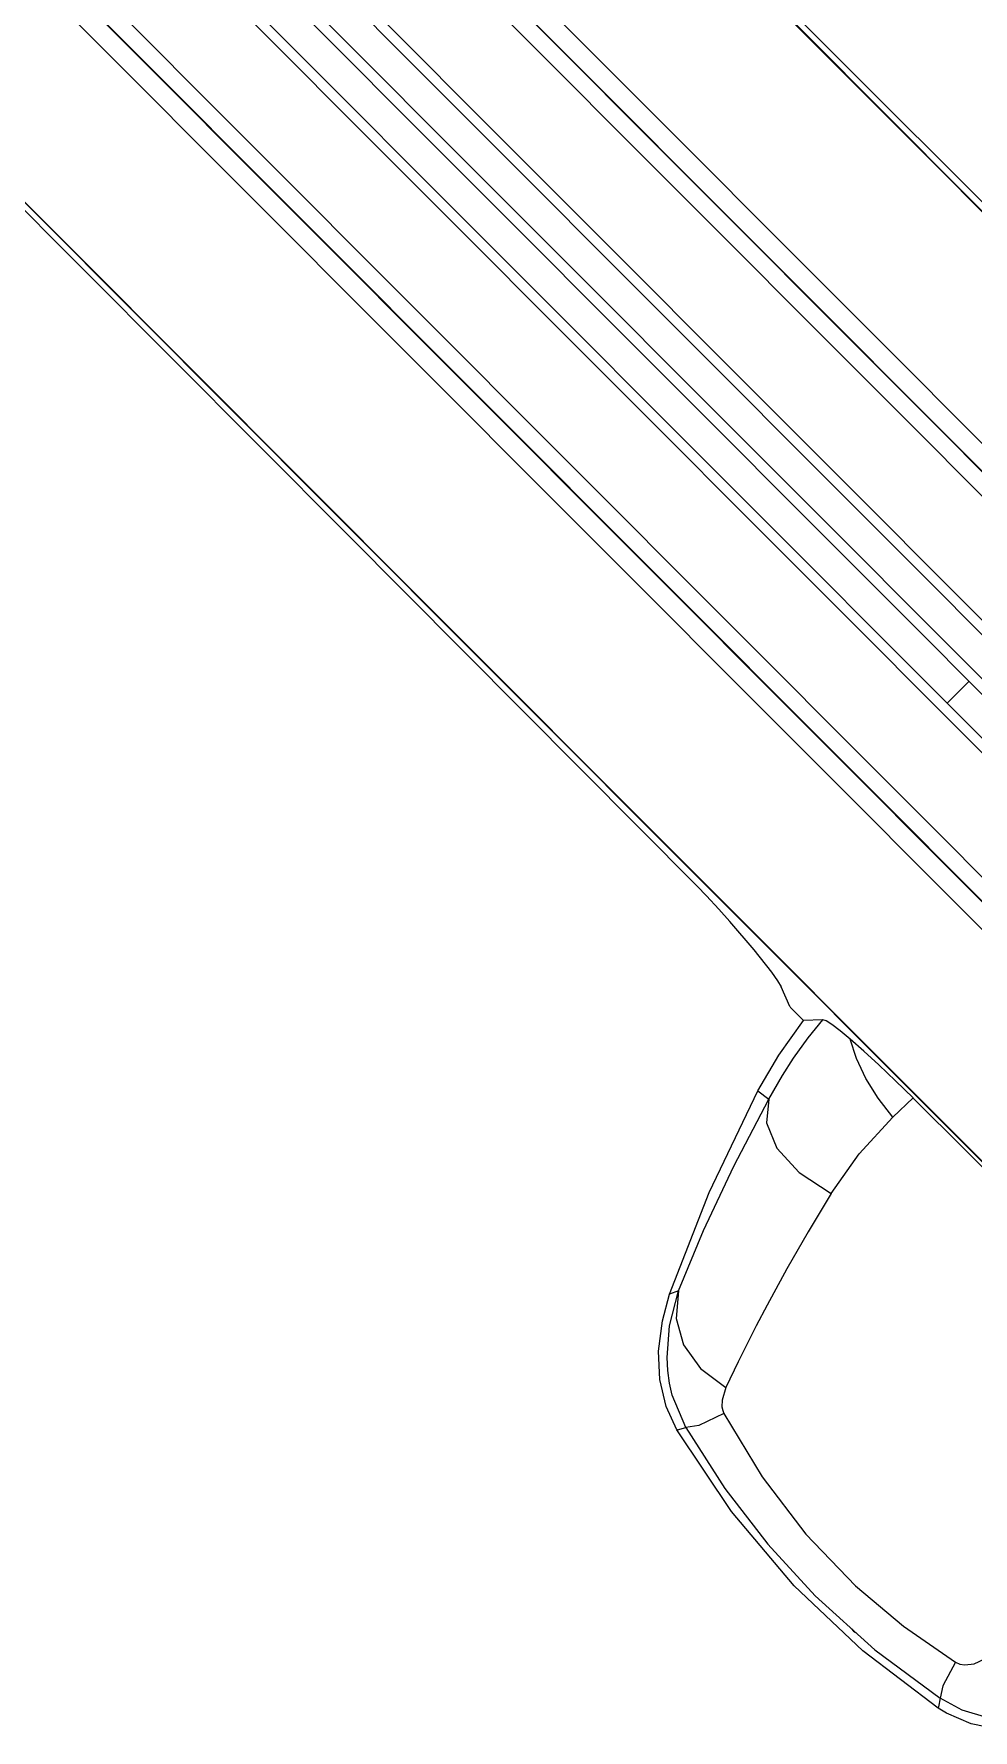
# Model space of a CAD drawing. Extents: x 45 to 722, y 209 to 689.
# Drawn here: x 195.1 to 289.1, y 208.7 to 378.5 of the extents above; entities that cross this region are included whole.
import ezdxf

# ---------------------------------------------------------------- set-up
doc = ezdxf.new("R2010")
doc.units = 0
doc.layers.add('7-10030_lineart', color=7, linetype='CONTINUOUS')

msp = doc.modelspace()

# ---------------------------------------------------------------- linework, layer by layer
at = {"layer": '7-10030_lineart', "color": 7}
for points in [[(104.15168, 499.391898), (105.92054, 501.168148), (107.68528, 502.948518), (109.42805, 504.715098), (111.15549, 506.474048), (112.87385, 508.232638), (125.27208, 498.181278), (137.39457, 487.664868), (152.49262, 473.918688), (167.39359, 459.821248), (182.24593, 445.366398), (196.95409, 430.744468), (254.98761, 372.603918), (335.13073, 292.311408), (335.5976, 292.038288), (337.85415, 291.248668), (340.57088, 290.093298)], [(95.327311, 490.653528), (105.36039, 478.232638), (115.85732, 466.087648), (129.5777, 450.961248), (143.64903, 436.032628), (158.07744, 421.153058), (172.67229, 406.417598), (230.70514, 348.276388), (310.84859, 267.984208)], [(379.69525, 270.794638), (360.03643, 290.521028), (281.36016, 369.384518), (203.76339, 447.080698), (198.42338, 452.417098), (196.96308, 453.868628), (195.49906, 455.316438), (194.02999, 456.759178), (192.5551, 458.195578), (191.07456, 459.626838), (189.58829, 461.052348), (188.09628, 462.472108)], [(379.753784, 270.853738), (288.470264, 362.327608), (272.269264, 378.548538), (242.813574, 408.033878), (203.569314, 447.363138), (197.831214, 453.112558), (197.171344, 453.771628)], [(309.98489, 341.747698), (274.75915, 376.916488), (239.58534, 412.139358), (204.49766, 447.430008)], [(189.43356, 435.445638), (333.06567, 291.546978)], [(333.09808, 291.604928), (311.52651, 313.216538), (225.24022, 399.662948), (200.61777, 424.331088), (189.45872, 435.508158)], [(330.9476, 291.238918), (188.49019, 433.960698)], [(311.91949, 272.175508), (169.45617, 414.903198)], [(311.55409, 270.020958), (289.98252, 291.632568), (203.69623, 378.078978), (179.07378, 402.747118), (167.9033, 413.941038)], [(167.9696, 413.963908), (311.61275, 270.054188)], [(316.35306, 291.983868), (200.39941, 408.152698)], [(317.08119, 292.713348), (200.98247, 409.027518)], [(332.260614, 223.272438), (240.956534, 314.725688), (224.765304, 330.956428), (195.334574, 360.466768), (156.078514, 399.784198), (150.339734, 405.532948), (149.681554, 406.193698)], [(310.44535, 286.069848), (194.34662, 402.384018)], [(311.17591, 286.797108), (195.22226, 402.965938)], [(261.50423, 293.177228), (226.40058, 328.468338), (191.24295, 363.707428), (156.01767, 398.860218)], [(341.51193, 232.540458), (338.48678, 229.509688), (335.85318, 226.871208), (333.70286, 224.716898), (332.32586, 223.337338), (312.63601, 243.032648), (233.9186, 321.854918), (164.09507, 391.849238)], [(316.10394, 287.830908), (220.20233, 383.910488)], [(219.41923, 383.125938), (315.32084, 287.046348)], [(288.7287, 313.688298), (286.53185, 311.487358)], [(269.92789, 283.104868), (269.58278, 283.713478), (268.98957, 284.557148), (267.20001, 286.814268), (264.7567, 289.661488), (263.67057, 290.876678), (262.44154, 292.207998), (261.50523, 293.177128)], [(270.77875, 281.124738), (269.91727, 283.093358)], [(270.77873, 281.124688), (270.79923, 281.094788), (270.84213, 281.043688), (270.90313, 280.977188), (270.98093, 280.897188)], [(270.98091, 280.897138), (272.15272, 279.720448)], [(267.58057, 272.684468), (269.67716, 276.260998), (272.1429, 279.727868)], [(268.66815, 271.876288), (270.0299, 274.225278), (271.15067, 275.950068), (272.62215, 277.995868), (274.06573, 279.807418)], [(274.05715, 279.795868), (272.14044, 279.726668)], [(283.11082, 272.000258), (281.36336, 273.706368), (279.69407, 275.285508), (278.16707, 276.681538), (276.8283, 277.852498), (275.79773, 278.704558), (274.98332, 279.320448), (274.40336, 279.688628), (274.06515, 279.807168)], [(281.09483, 270.056858), (279.62566, 271.953798), (278.39817, 273.930278), (277.45549, 275.919428), (276.82837, 277.853268)], [(258.74198, 252.330908), (262.7055, 262.530618), (267.58126, 272.684758)], [(259.62544, 252.676348), (262.14774, 258.719298), (265.1596, 265.167838), (268.66755, 271.876208)], [(267.58057, 272.684468), (268.66815, 271.876658)], [(268.66755, 271.876208), (268.43623, 269.486708), (269.48322, 266.953818), (271.70801, 264.519468), (274.89836, 262.416568)], [(274.89815, 262.416098), (277.71052, 266.374298), (281.09462, 270.056388), (283.11068, 272.000558)], [(317.1928, 237.935848), (304.67155, 250.518168), (293.80707, 261.368348), (283.10072, 271.997258)], [(274.8984, 262.415838), (272.60268, 258.591448), (270.47543, 254.865868), (268.50828, 251.246148), (267.42152, 249.166988), (266.44351, 247.243088), (265.61246, 245.567268), (264.37026, 242.987678)], [(259.52722, 238.780538), (259.47732, 238.767038), (258.40325, 241.114868), (257.77458, 243.789538), (257.64127, 246.638958), (258.01559, 249.682588), (258.74226, 252.330648)], [(264.18429, 240.387158), (261.64928, 239.193328), (260.349, 239.001918), (258.99646, 242.226788), (258.72494, 243.433378), (258.5522, 244.697788), (258.4819, 246.014358), (258.72786, 249.184568), (259.62556, 252.676928)], [(259.62588, 252.677268), (258.74232, 252.331238)], [(259.62544, 252.676348), (259.38518, 249.914678), (260.14128, 247.261678), (261.84193, 244.899008), (264.37047, 242.988148)], [(264.37063, 242.987678), (263.98601, 241.739038), (263.97801, 241.061508), (264.05251, 240.705038), (264.18401, 240.386108)], [(264.18438, 240.386108), (268.00399, 234.056408), (272.39105, 228.326588), (277.36092, 223.152888)], [(285.63687, 210.906048), (278.07106, 216.634318), (271.20589, 223.134488), (264.9199, 230.595118), (259.47736, 238.766998)], [(259.52747, 238.780278), (260.34894, 239.001328)], [(260.34905, 239.001918), (264.27592, 232.881018), (268.56348, 227.312378), (273.30636, 222.139698)], [(277.36092, 223.152888), (282.15026, 219.114878), (287.37021, 215.516518)], [(273.30636, 222.139698), (279.27729, 216.732088), (285.80914, 211.897768)], [(276.933954, 218.848388), (277.154624, 218.623928), (277.341484, 218.479298)], [(287.37021, 215.516478), (287.80454, 215.323938), (288.30989, 215.242738), (289.23262, 215.350178), (290.85964, 216.125148)], [(287.37014, 215.517598), (286.09185, 213.128228), (285.80911, 211.897798)], [(303.97041, 212.615858), (302.55065, 211.864348), (301.19143, 211.252208), (299.90476, 210.764708), (298.34911, 210.293278), (296.85604, 209.961198), (295.43473, 209.756578), (293.73018, 209.658678), (292.11095, 209.725978), (290.58742, 209.944748), (288.04065, 210.705488), (285.80911, 211.897798)], [(303.63332, 211.531048), (300.71746, 210.138298), (297.73634, 209.190028), (294.66029, 208.712578), (291.68556, 208.760078), (288.93821, 209.331188), (286.45394, 210.400978), (285.6368, 210.906088)], [(285.6601, 211.039498), (285.6368, 210.906068)], [(285.80903, 211.897158), (285.66009, 211.039498)]]:
    msp.add_lwpolyline(points, dxfattribs=at)

doc.saveas('drawing.dxf')
